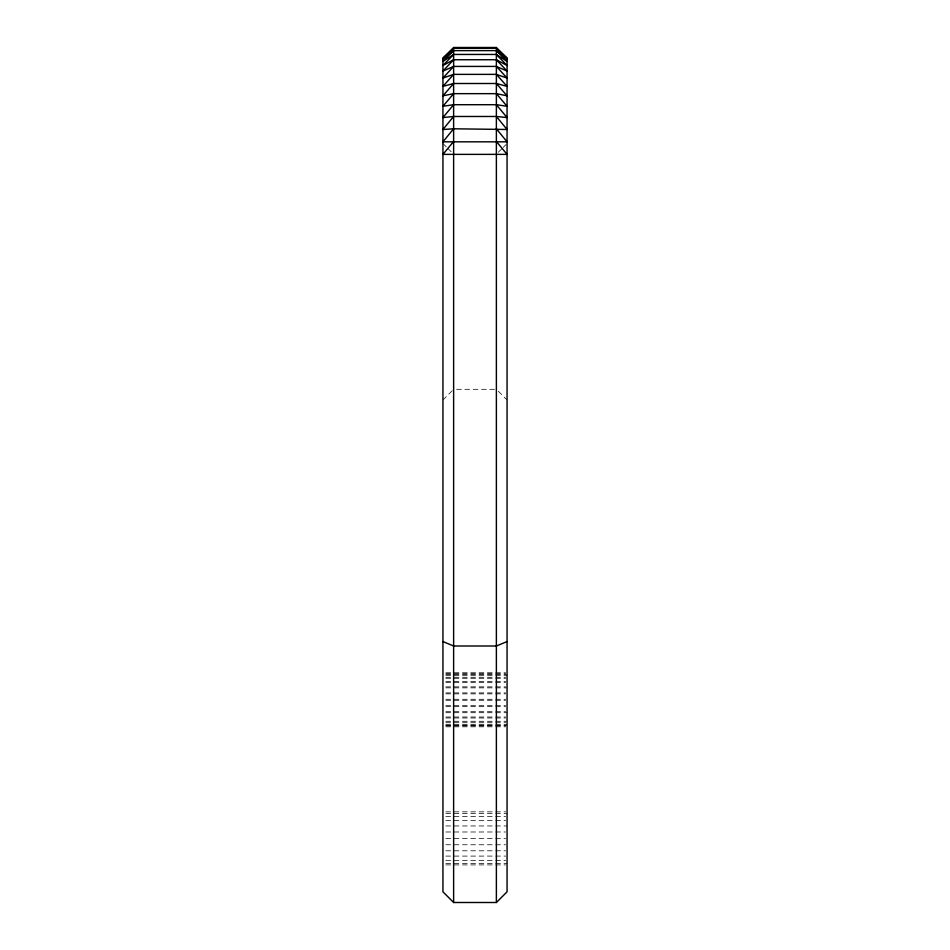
<?xml version="1.0" encoding="UTF-8"?>
<svg xmlns="http://www.w3.org/2000/svg" width="950" height="950" viewBox="0 0 950 950"><rect width="100%" height="100%" fill="white"/><g stroke="black" fill="none" stroke-linecap="round" stroke-linejoin="round"><path stroke-width="0.71" stroke-dasharray="4.75 3.56" d="M498.322 152.249L502.206 148.354M503.179 147.381L506.089 144.471M442.938 399.997L452.651 390.284M456.57 389.31L494.902 389.31M445.847 672.766L505.602 672.766M445.847 673.752L505.602 673.752M445.847 674.298L507.062 674.298M445.847 675.296L507.062 675.296M445.847 677.291L505.602 677.291M445.847 678.288L505.602 678.288M445.847 681.566L505.602 681.566M445.847 682.563L505.602 682.563M445.847 686.862L505.602 686.862M445.847 687.859L507.062 687.859M445.847 692.894L505.602 692.894M445.847 693.88L505.602 693.88M445.847 699.283L505.602 699.283M445.847 700.281L505.602 700.281M445.847 705.684L505.602 705.684M445.847 706.669L505.602 706.669M445.847 711.704L505.602 711.704M445.847 712.702L507.062 712.702M445.847 717.001L505.602 717.001M445.847 717.998L505.602 717.998M445.847 721.276L507.062 721.276M445.847 722.273L505.602 722.273M445.847 724.268L507.062 724.268M445.847 725.266L507.062 725.266M445.847 725.812L505.602 725.812M445.847 726.809L505.602 726.809M445.847 811.846L505.602 811.846M445.847 813.39L507.062 813.39M445.847 816.383L505.602 816.383M445.847 820.658L505.602 820.658M445.847 825.954L507.062 825.954M445.847 831.986L505.602 831.986M445.847 838.375L505.602 838.375M445.847 844.764L505.602 844.764M445.847 850.796L505.602 850.796M445.847 856.092L505.602 856.092M445.847 860.367L505.602 860.367M445.847 863.36L507.062 863.36M445.847 864.904L505.602 864.904M442.938 143.498L446.821 147.381M447.794 148.354L451.678 152.249M498.322 391.258L507.062 399.997"/><path stroke-width="1.43" d="M453.625 116.482L442.938 129.485L453.625 128.796L507.062 129.485L496.375 116.482L453.625 116.482L442.938 117.562L453.625 104.702L496.375 104.702L507.062 106.281L496.375 93.658L453.625 93.658L442.938 95.819L453.625 83.505L496.375 83.505L507.062 86.355L496.375 74.373L453.625 74.373L442.938 78.066L453.625 66.417L496.375 66.417L507.062 71.072L496.375 59.743L453.625 59.743L442.938 65.514L453.625 54.447L496.375 54.447L507.062 61.465L496.375 50.611L453.625 50.611L442.938 59.007L453.625 48.284L496.375 48.284L507.062 58.188L507.062 891.812L496.375 902.5L453.625 902.5L442.938 891.812L442.938 58.188L453.625 47.5L496.375 47.5L507.062 58.188M453.625 128.796L442.938 141.823L507.062 141.823L496.375 128.796M453.625 141.491L442.938 154.375L507.062 154.375L496.375 141.491M453.625 93.658L442.938 106.281L453.625 104.702M453.625 74.373L442.938 86.355L453.625 83.505M453.625 59.743L442.938 71.072L453.625 66.417M453.625 50.611L442.938 61.465L453.625 54.447M442.938 58.188L453.625 48.284M507.062 641.571L496.375 646L453.625 646L442.938 641.571M496.375 116.482L507.062 117.562L496.375 104.702M496.375 93.658L507.062 95.819L496.375 83.505M496.375 74.373L507.062 78.066L496.375 66.417M496.375 59.743L507.062 65.514L496.375 54.447M496.375 50.611L507.062 59.007L496.375 48.284M496.375 47.5L496.375 902.5M453.625 47.5L453.625 902.5"/></g></svg>
